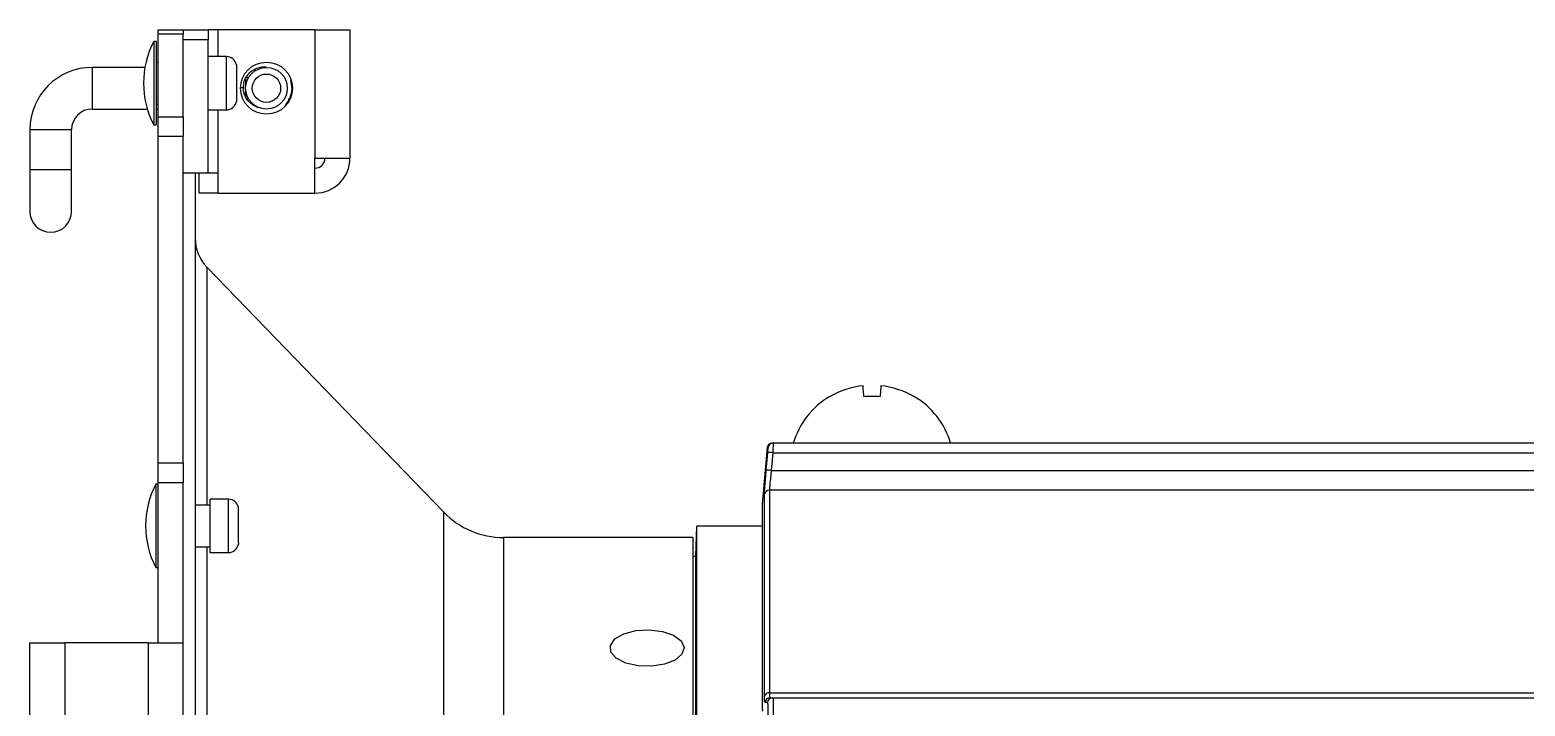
# Model space of a CAD drawing. Extents: x 17.3 to 113.1, y 4.8 to 84.5.
# Drawn here: x 72.117 to 76.604, y 37.867 to 39.896 of the extents above; entities that cross this region are included whole.
import ezdxf

# ---------------------------------------------------------------- set-up
doc = ezdxf.new("R2010")
doc.units = 0
doc.header["$MEASUREMENT"] = 0
doc.layers.add('OBJECT', color=7, linetype='CONTINUOUS')

msp = doc.modelspace()

# ---------------------------------------------------------------- linework, layer by layer
at = {"layer": 'OBJECT'}
for p, q in [((72.5016, 39.8965), (72.5765, 39.8965)), ((72.5016, 39.8837), (72.5016, 39.8965)), ((72.5765, 39.8965), (72.6515, 39.8965)), ((72.5765, 39.8965), (72.5765, 39.8837)), ((72.6515, 39.8965), (72.6515, 39.8665)), ((72.6815, 39.8965), (72.6515, 39.8965)), ((72.972, 39.8965), (72.6815, 39.8965)), ((72.6815, 39.8165), (72.6815, 39.8965)), ((72.972, 39.8965), (72.972, 39.5115)), ((72.972, 39.8965), (73.077, 39.8965)), ((73.077, 39.8965), (73.077, 39.5115)), ((72.4955, 39.8615), (72.488, 39.8615)), ((72.488, 39.8615), (72.488, 39.6115)), ((72.4955, 39.8615), (72.4955, 39.6115)), ((72.5765, 39.8837), (72.5016, 39.8837)), ((72.5016, 39.6358), (72.5016, 39.8837)), ((72.5765, 39.6358), (72.5765, 39.8837)), ((72.6515, 39.8665), (72.5765, 39.8665)), ((72.6515, 39.4665), (72.6515, 39.8665)), ((72.7065, 39.8165), (72.6515, 39.8165)), ((72.7065, 39.6565), (72.7065, 39.8165)), ((72.4617, 39.784), (72.304, 39.784)), ((72.304, 39.659), (72.304, 39.784)), ((72.5016, 39.799), (72.4955, 39.799)), ((72.7361, 39.7915), (72.7361, 39.7358)), ((72.8265, 39.784), (72.8085, 39.784)), ((72.7361, 39.7358), (72.7361, 39.6815)), ((72.7486, 39.7233), (72.7571, 39.7233)), ((72.7571, 39.7233), (72.7581, 39.7286)), ((72.7732, 39.754), (72.7645, 39.754)), ((72.7645, 39.7294), (72.7645, 39.7515)), ((72.7645, 39.6952), (72.7645, 39.7136)), ((72.8968, 39.754), (72.8967, 39.754)), ((72.8974, 39.754), (72.897, 39.754)), ((72.4955, 39.674), (72.5016, 39.674)), ((72.7732, 39.689), (72.7687, 39.689)), ((72.8945, 39.689), (72.8914, 39.689)), ((72.8952, 39.689), (72.895, 39.689)), ((72.8974, 39.689), (72.8957, 39.689)), ((72.304, 39.659), (72.4688, 39.659)), ((72.4955, 39.659), (72.5016, 39.659)), ((72.5016, 39.6358), (72.5765, 39.6358)), ((72.5016, 39.5769), (72.5016, 39.6358)), ((72.5765, 39.6358), (72.5765, 39.5769)), ((72.6515, 39.6565), (72.7065, 39.6565)), ((72.6815, 39.4665), (72.6815, 39.6565)), ((72.1165, 39.5965), (72.1165, 39.4765)), ((72.2415, 39.5965), (72.1165, 39.5965)), ((72.2415, 39.4765), (72.2415, 39.5965)), ((72.488, 39.6115), (72.4955, 39.6115)), ((72.5765, 39.5769), (72.5016, 39.5769)), ((72.5016, 38.5971), (72.5016, 39.5769)), ((72.5765, 38.5971), (72.5765, 39.5769)), ((72.972, 39.4065), (72.972, 39.5115)), ((72.972, 39.5115), (73.077, 39.5115)), ((72.1165, 39.4765), (72.1165, 39.3515)), ((72.2415, 39.4765), (72.1165, 39.4765)), ((72.2415, 39.3515), (72.2415, 39.4765)), ((72.6515, 39.4665), (72.5765, 39.4665)), ((72.6125, 39.4665), (72.6125, 32.0965)), ((72.6245, 39.4065), (72.6245, 39.4665)), ((72.6815, 39.4665), (72.6515, 39.4665)), ((72.6815, 39.4065), (72.6815, 39.4665)), ((72.6815, 39.4065), (72.6245, 39.4065)), ((72.6815, 39.4065), (72.972, 39.4065)), ((73.3585, 38.4488), (72.6476, 39.1847)), ((72.6476, 39.1847), (72.6476, 38.4702)), ((74.3293, 38.6429), (74.3144, 38.4728)), ((74.3469, 38.6565), (78.7718, 38.6565)), ((72.5016, 38.5971), (72.5765, 38.5971)), ((72.5016, 38.5373), (72.5016, 38.5971)), ((72.5765, 38.5971), (72.5765, 38.5373)), ((74.3458, 38.6273), (74.3413, 38.5743)), ((74.3458, 38.6273), (78.6446, 38.6273)), ((74.3413, 38.5743), (78.5548, 38.5743)), ((72.5016, 38.5327), (72.4941, 38.5327)), ((72.4941, 38.5327), (72.4941, 38.2827)), ((72.5016, 38.0565), (72.5016, 38.5373)), ((72.5765, 38.5373), (72.5016, 38.5373)), ((72.5765, 38.0565), (72.5765, 38.5373)), ((74.3209, 37.8961), (74.3209, 38.5016)), ((74.3359, 38.515), (74.3359, 37.9065)), ((78.5548, 38.515), (74.3359, 38.515)), ((72.6576, 38.4702), (72.6125, 38.4702)), ((72.7126, 38.4877), (72.6576, 38.4877)), ((72.6576, 38.3277), (72.6576, 38.4877)), ((72.7126, 38.3277), (72.7126, 38.4877)), ((72.7422, 38.3569), (72.7422, 38.4627)), ((74.3143, 38.4715), (74.3143, 37.8674)), ((74.3144, 38.4728), (74.3144, 37.8684)), ((73.3585, 35.8565), (73.3585, 38.4488)), ((74.1055, 38.3725), (73.5383, 38.3725)), ((73.5383, 38.3725), (73.5383, 33.3405)), ((74.1055, 38.3725), (74.1055, 33.3405)), ((74.1154, 38.3164), (74.1185, 38.4064)), ((74.3143, 38.4064), (74.1185, 38.4064)), ((74.1185, 33.3066), (74.1185, 38.4064)), ((72.6125, 38.3452), (72.6576, 38.3452)), ((72.6476, 38.3452), (72.6476, 35.8565)), ((72.6576, 38.3277), (72.7126, 38.3277)), ((72.7422, 38.3569), (72.7422, 38.3527)), ((72.4941, 38.2827), (72.5016, 38.2827)), ((74.1055, 38.3164), (74.1154, 38.3164)), ((74.1154, 33.3966), (74.1154, 38.3164)), ((72.1166, 33.6565), (72.1166, 38.0565)), ((72.1166, 38.0565), (72.2215, 38.0565)), ((72.2215, 38.0565), (72.2215, 33.6565)), ((72.4716, 38.0565), (72.2215, 38.0565)), ((72.4716, 38.0565), (72.4716, 33.6565)), ((72.4716, 38.0565), (72.5765, 38.0565)), ((72.5765, 36.011), (72.5765, 38.0565)), ((74.3359, 37.9065), (78.2548, 37.9065)), ((74.3376, 37.8915), (74.345, 37.8915)), ((74.345, 37.8915), (78.3999, 37.8915))]:
    msp.add_line(p, q, dxfattribs=at)
at = {"layer": 'OBJECT', "flags": 128}
for points in [[(74.6192, 38.7956), (74.6187, 38.802), (74.6183, 38.8078), (74.6179, 38.8129), (74.6176, 38.8174), (74.6173, 38.8212), (74.6171, 38.8243), (74.6169, 38.8268), (74.6168, 38.8286)], [(74.6703, 38.8286), (74.6702, 38.8268), (74.67, 38.8243), (74.6698, 38.8212), (74.6695, 38.8174), (74.6692, 38.8129), (74.6688, 38.8078), (74.6683, 38.802), (74.6679, 38.7956)], [(74.517, 38.7966), (74.5171, 38.7965), (74.5172, 38.7963), (74.5175, 38.796), (74.5178, 38.7956)], [(74.7693, 38.7956), (74.7696, 38.796), (74.7699, 38.7963), (74.77, 38.7965), (74.77, 38.7966)], [(74.3263, 38.5752), (74.3289, 38.6051), (74.3309, 38.6282)], [(74.0795, 38.0427), (74.0734, 38.0227), (74.0531, 38.0051), (74.0214, 37.9924), (73.9826, 37.9862), (73.9419, 37.9873), (73.9048, 37.9957), (73.8763, 38.0102), (73.8602, 38.0288), (73.8588, 38.049), (73.8722, 38.0682), (73.8986, 38.0836), (73.9345, 38.0932), (73.9749, 38.0958), (74.0145, 38.0909), (74.0479, 38.0793), (74.0706, 38.0625), (74.0795, 38.0427)]]:
    msp.add_lwpolyline(points, dxfattribs=at)
at = {"layer": 'OBJECT'}
for radius in [0.078, 0.0625, 0.0425]:
    msp.add_circle((72.8265, 39.7215), radius, dxfattribs=at)
for centre, radius, start, end in [((72.7293, 39.7365), 0.2717, 152.6121, 207.3879), ((72.7065, 39.7865), 0.03, 9.5941, 90), ((72.304, 39.5965), 0.1875, 90, 180), ((72.7065, 39.6865), 0.03, 270, 350.4059), ((72.304, 39.5965), 0.0625, 90, 180), ((72.972, 39.5115), 0.03, 270, 0), ((72.972, 39.5115), 0.105, 270, 0), ((72.179, 39.3515), 0.0625, 180, 0), ((72.7375, 39.2715), 0.125, 180, 224.0077), ((74.6435, 38.5831), 0.2469, 96.2171, 120.6028), ((74.6436, 38.5831), 0.2469, 59.3972, 83.7829), ((74.6435, 38.5848), 0.2466, 120.8571, 163.1157), ((74.6435, 38.4873), 0.3092, 85.4885, 94.5115), ((74.6435, 38.5848), 0.2466, 16.8843, 59.1429), ((74.3442, 38.6415), 0.015, 90, 174.2564), ((74.3469, 38.6415), 0.015, 90.0023, 175.0585), ((74.3295, 38.4801), 0.1481, 83.6599, 89.4538), ((74.3249, 38.427), 0.1483, 83.6662, 89.4531), ((72.7354, 38.4077), 0.2717, 152.6121, 207.3879), ((74.3358, 38.5001), 0.0149, 89.5664, 174.4455), ((72.7126, 38.4577), 0.03, 9.5941, 90), ((74.3293, 38.4715), 0.015, 175, 180), ((73.5383, 38.6225), 0.25, 224.0077, 270), ((72.7126, 38.3577), 0.03, 270, 350.4059), ((74.3345, 37.8926), 0.014, 84.2128, 165.3437), ((74.3376, 37.8765), 0.015, 90.0446, 176.3265), ((74.345, 37.8765), 0.015, 90.0477, 176.4423)]:
    msp.add_arc(centre, radius, start, end, dxfattribs=at)
for points, knots in [([(72.7573, 39.7218), (72.7577, 39.7284), (72.7585, 39.7421), (72.7682, 39.7606), (72.7833, 39.7754), (72.8023, 39.7838), (72.8177, 39.7867), (72.8255, 39.7846), (72.8266, 39.7843)], [0, 0, 0, 0, 0.185806, 0.382945, 0.57581, 0.773032, 0.966531, 1, 1, 1, 1]), ([(72.8087, 39.6628), (72.8071, 39.6629), (72.8002, 39.6632), (72.788, 39.6691), (72.7728, 39.6802), (72.7629, 39.6954), (72.7579, 39.7105), (72.7574, 39.719), (72.7571, 39.7233)], [0, 0, 0, 0, 0.05716, 0.2379796, 0.453021, 0.7070861, 0.8502705, 1, 1, 1, 1]), ([(72.8834, 39.6693), (72.8887, 39.6771), (72.8994, 39.6926), (72.9049, 39.7204), (72.9013, 39.7382), (72.8995, 39.7467)], [0, 0, 0, 0, 0.341731, 0.683562, 1, 1, 1, 1]), ([(74.332, 38.6428), (74.3318, 38.6428), (74.3312, 38.6428), (74.3296, 38.6428), (74.3299, 38.6428), (74.3301, 38.6428)], [0, 0, 0, 0, 0.071856, 0.359279, 1, 1, 1, 1]), ([(74.3309, 38.6282), (74.331, 38.6298), (74.3313, 38.6332), (74.3317, 38.6376), (74.3319, 38.6409), (74.332, 38.6426), (74.332, 38.6427), (74.332, 38.6428)], [0, 0, 0, 0, 0.219082, 0.438182, 0.656824, 0.874764, 1, 1, 1, 1]), ([(74.3469, 38.6565), (74.3469, 38.6561), (74.3469, 38.6555), (74.3468, 38.6503), (74.3465, 38.6427), (74.3462, 38.6345), (74.3459, 38.6292), (74.3458, 38.6273)], [0, 0, 0, 0, 0.218059, 0.436117, 0.654231, 0.872517, 1, 1, 1, 1]), ([(74.3209, 38.5016), (74.321, 38.504), (74.3212, 38.5088), (74.3224, 38.5261), (74.3241, 38.5487), (74.3256, 38.5663), (74.3263, 38.5752)], [0, 0, 0, 0, 0.2472596, 0.4945058, 0.7421478, 1, 1, 1, 1]), ([(74.3413, 38.5743), (74.3406, 38.5673), (74.3391, 38.5534), (74.3373, 38.5352), (74.3361, 38.521), (74.336, 38.517), (74.3359, 38.515)], [0, 0, 0, 0, 0.249668, 0.499372, 0.748128, 1, 1, 1, 1]), ([(74.3226, 37.8775), (74.3222, 37.8782), (74.3212, 37.8798), (74.321, 37.8905), (74.3209, 37.8961)], [0, 0, 0, 0, 0.474045, 1, 1, 1, 1]), ([(74.3301, 37.8774), (74.3295, 37.8774), (74.327, 37.8774), (74.3245, 37.8774), (74.3226, 37.8775)], [0, 0, 0, 0, 0.237767, 1, 1, 1, 1]), ([(74.3302, 37.785), (74.3308, 37.7956), (74.3319, 37.8166), (74.3325, 37.8445), (74.3323, 37.8653), (74.3314, 37.876), (74.3305, 37.877), (74.3301, 37.8774)], [0, 0, 0, 0, 0.2168, 0.433617, 0.650078, 0.866405, 1, 1, 1, 1]), ([(74.3359, 37.9065), (74.336, 37.9025), (74.3361, 37.8945), (74.3369, 37.8916), (74.3375, 37.8915), (74.3376, 37.8915)], [0, 0, 0, 0, 0.471916, 0.943784, 1, 1, 1, 1]), ([(74.345, 37.8915), (74.3456, 37.8903), (74.3468, 37.8879), (74.3475, 37.8691), (74.3473, 37.8415), (74.3464, 37.8115), (74.3455, 37.7919), (74.3451, 37.7844)], [0, 0, 0, 0, 0.216872, 0.433758, 0.650331, 0.86677, 1, 1, 1, 1]), ([(74.3144, 37.8684), (74.3144, 37.8638), (74.3145, 37.8542), (74.3154, 37.8523), (74.3158, 37.8513)], [0, 0, 0, 0, 0.4877, 1, 1, 1, 1])]:
    msp.add_open_spline(points, degree=3, knots=knots, dxfattribs=at)

doc.saveas('drawing.dxf')
